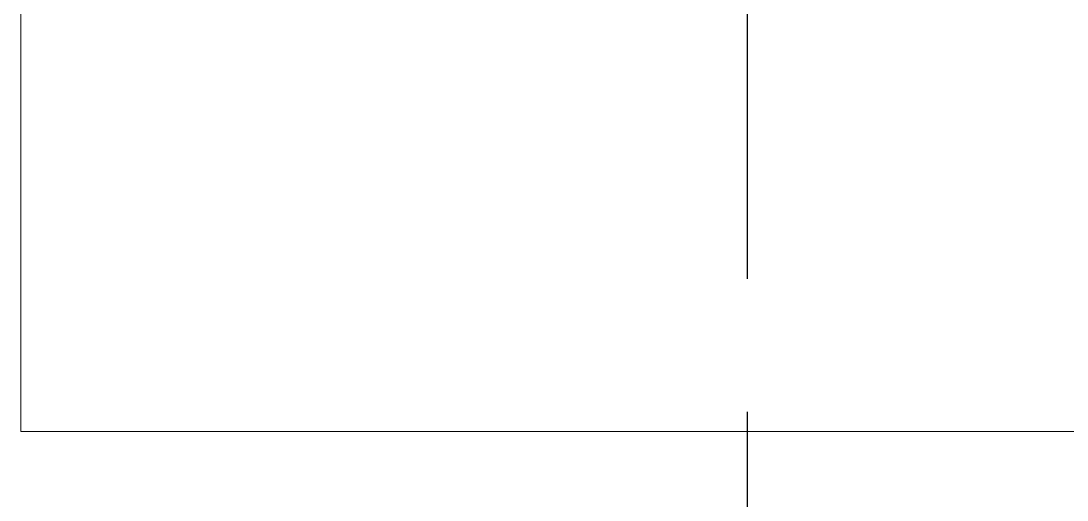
# Model space of a CAD drawing. Header units: inches. Extents: x -12418 to 57169, y -29325 to 19878.
# Drawn here: x 43327 to 43952, y -4351 to -4065 of the extents above; entities that cross this region are included whole.
import ezdxf

# ---------------------------------------------------------------- set-up
doc = ezdxf.new("R2010")
doc.units = ezdxf.units.IN
doc.header["$LTSCALE"] = 25
doc.header["$MEASUREMENT"] = 0
doc.linetypes.add('DASHDOT', pattern=[25.4, 12.7, -6.35, 0, -6.35])
doc.linetypes.add('HIDDEN', pattern=[9.525, 6.35, -3.175])
doc.layers.get('0').update_dxf_attribs({"color": 8})
for name, color, linetype, lineweight in [('00-Ground Floor$0$LOADING', 253, 'Continuous', 5), ('00-Ground Floor$0$NEW Wall', 166, 'Continuous', 5), ('E-LITE-CLNG-CNDT', 6, 'DASHDOT', 35), ('E-POWR-FLOR-CNDT', 6, 'HIDDEN', 25)]:
    doc.layers.add(name, color=color, linetype=linetype, lineweight=lineweight)

# ---------------------------------------------------------------- blocks, each defined once
blk = doc.blocks.new('*X133')
at = {"color": 0}
for p, q in [((13, 1), (13, 1)), ((13, 1), (13, 1)), ((13, 1), (13, 1)), ((13, 1), (13, 1)), ((13, 1), (13, 1)), ((13, 1), (13, 1)), ((13, 1), (13, 1)), ((13, 1), (13, 1)), ((13, 1), (13, 1)), ((13, 1), (13, 1)), ((13, 1), (13, 1)), ((13, 1), (13, 1)), ((13, 1), (13, 1)), ((13, 1), (13, 1)), ((13, 1), (13, 1)), ((13, 1), (14, 1)), ((13, 1), (14, 1)), ((13, 1), (14, 1)), ((13, 1), (13, 1)), ((13, 1), (13, 1)), ((13, 1), (13, 1)), ((13, 1), (13, 1)), ((13, 1), (13, 1)), ((13, 1), (13, 1)), ((13, 1), (13, 1)), ((13, 1), (13, 1)), ((13, 1), (13, 1)), ((13, 1), (13, 1)), ((13, 1), (13, 1)), ((13, 1), (13, 1)), ((13, 1), (13, 1)), ((13, 1), (13, 1)), ((13, 1), (13, 1)), ((13, 1), (13, 1)), ((13, 1), (13, 1)), ((13, 1), (13, 1)), ((13, 1), (13, 1)), ((13, 1), (13, 1)), ((13, 1), (13, 1)), ((13, 1), (13, 1)), ((13, 1), (13, 1)), ((13, 1), (13, 1)), ((13, 1), (13, 1)), ((13, 1), (13, 1)), ((13, 1), (13, 1)), ((13, 1), (13, 1)), ((13, 1), (13, 1)), ((13, 1), (13, 1)), ((13, 1), (13, 1)), ((13, 1), (13, 1)), ((13, 1), (13, 1)), ((13, 1), (13, 1)), ((13, 1), (13, 1)), ((13, 1), (13, 1)), ((13, 1), (13, 1)), ((13, 1), (13, 1)), ((13, 1), (13, 1)), ((13, 1), (13, 1)), ((13, 1), (13, 1)), ((13, 1), (13, 1)), ((13, 1), (13, 1)), ((13, 1), (13, 1)), ((13, 1), (13, 1)), ((13, 1), (13, 1)), ((13, 1), (13, 1)), ((13, 1), (13, 1)), ((13, 1), (13, 1)), ((13, 1), (13, 1)), ((13, 1), (13, 1)), ((13, 1), (13, 1)), ((13, 1), (13, 1)), ((13, 1), (13, 1)), ((13, 1), (13, 1)), ((13, 1), (13, 1)), ((13, 1), (13, 1)), ((13, 1), (13, 1)), ((13, 1), (13, 1)), ((13, 1), (13, 1)), ((13, 1), (13, 1)), ((13, 1), (13, 1)), ((13, 1), (13, 1)), ((13, 1), (13, 1)), ((13, 1), (13, 1)), ((13, 1), (13, 1)), ((13, 1), (13, 1)), ((13, 1), (13, 1)), ((13, 1), (13, 1)), ((13, 1), (13, 1)), ((13, 1), (13, 1)), ((13, 1), (13, 1)), ((13, 1), (13, 1)), ((13, 1), (13, 1)), ((13, 1), (13, 1)), ((13, 1), (13, 1)), ((13, 1), (13, 1)), ((13, 1), (13, 1)), ((13, 1), (13, 1)), ((13, 1), (13, 1)), ((13, 1), (13, 1)), ((13, 1), (13, 1)), ((13, 1), (13, 1)), ((13, 1), (13, 1)), ((13, 1), (13, 1)), ((13, 1), (13, 1)), ((13, 1), (13, 1)), ((13, 1), (13, 1)), ((13, 1), (13, 1)), ((13, 1), (13, 1)), ((13, 1), (13, 1)), ((13, 1), (13, 1)), ((13, 1), (13, 1)), ((13, 1), (13, 1)), ((13, 1), (13, 1)), ((13, 1), (13, 1)), ((13, 1), (13, 1)), ((13, 1), (13, 1)), ((13, 1), (13, 1)), ((13, 1), (13, 1)), ((13, 1), (13, 1)), ((13, 1), (13, 1)), ((13, 1), (13, 1)), ((13, 1), (13, 1)), ((13, 1), (13, 1)), ((13, 1), (14, 1)), ((13, 0), (13, 0)), ((13, 0), (13, 0)), ((13, 0), (13, 0)), ((13, 0), (13, 0)), ((13, 0), (13, 0)), ((13, 0), (13, 0)), ((13, 0), (13, 0)), ((13, 0), (13, 0)), ((13, 0), (13, 0)), ((13, 0), (13, 0)), ((13, 0), (13, 0)), ((13, 0), (13, 0)), ((13, 0), (13, 0)), ((13, 0), (13, 0)), ((13, 0), (13, 0)), ((13, 0), (13, 0)), ((13, 0), (13, 0)), ((13, 0), (13, 0)), ((13, 0), (13, 0)), ((13, 0), (13, 0)), ((13, 0), (13, 0)), ((13, 0), (13, 0)), ((13, 0), (13, 0)), ((13, 0), (13, 0)), ((13, 0), (13, 0)), ((13, 0), (13, 0)), ((13, 0), (13, 0)), ((13, 0), (13, 0)), ((13, 0), (13, 0)), ((13, 0), (13, 0)), ((13, 0), (13, 0)), ((13, 0), (13, 0)), ((13, 0), (13, 0)), ((13, 0), (13, 0)), ((13, 0), (13, 0)), ((13, 0), (13, 0)), ((13, 0), (13, 0)), ((13, 0), (13, 0)), ((13, 0), (13, 0)), ((13, 0), (13, 0)), ((13, 0), (13, 0)), ((13, 0), (13, 0)), ((13, 0), (13, 0)), ((13, 0), (13, 0)), ((13, 0), (13, 0)), ((13, 0), (13, 0)), ((13, 0), (13, 0)), ((13, 0), (13, 0)), ((13, 0), (14, 0)), ((13, 0), (14, 0)), ((13, 0), (13, 0)), ((13, 0), (14, 0)), ((14, 1), (14, 1)), ((14, 1), (14, 1)), ((14, 1), (14, 1)), ((14, 1), (14, 1)), ((14, 1), (14, 1)), ((14, 1), (14, 1)), ((14, 1), (14, 1)), ((14, 1), (14, 1)), ((14, 1), (14, 1)), ((14, 1), (14, 1)), ((14, 1), (14, 1)), ((14, 1), (14, 1)), ((14, 1), (14, 1)), ((14, 1), (14, 1)), ((14, 1), (14, 1)), ((14, 1), (14, 1)), ((14, 1), (14, 1)), ((14, 1), (14, 1)), ((14, 1), (14, 1)), ((14, 1), (14, 1)), ((14, 1), (14, 1)), ((14, 1), (14, 1)), ((14, 1), (14, 1)), ((14, 1), (14, 1)), ((14, 1), (14, 1)), ((14, 1), (14, 1)), ((14, 1), (14, 1)), ((14, 1), (14, 1)), ((14, 1), (14, 1)), ((14, 1), (14, 1)), ((14, 1), (14, 1)), ((14, 1), (14, 1)), ((14, 1), (14, 1)), ((14, 1), (14, 1)), ((14, 1), (14, 1)), ((14, 1), (14, 1)), ((14, 1), (14, 1)), ((14, 1), (14, 1)), ((14, 1), (14, 1)), ((14, 1), (14, 1)), ((14, 1), (14, 1)), ((14, 1), (14, 1)), ((14, 1), (14, 1)), ((14, 1), (14, 1)), ((14, 1), (14, 1)), ((14, 1), (14, 1)), ((14, 1), (14, 1)), ((14, 1), (14, 1)), ((14, 1), (14, 1)), ((14, 1), (14, 1)), ((14, 1), (14, 1)), ((14, 1), (14, 1)), ((14, 1), (14, 1)), ((14, 1), (14, 1)), ((14, 1), (14, 1)), ((14, 1), (14, 1)), ((14, 1), (14, 1)), ((14, 1), (14, 1)), ((14, 1), (14, 1)), ((14, 1), (14, 1)), ((14, 1), (14, 1)), ((14, 1), (14, 1)), ((14, 1), (14, 1)), ((14, 1), (14, 1)), ((14, 1), (14, 1)), ((14, 1), (14, 1)), ((14, 1), (14, 1)), ((14, 1), (14, 1)), ((14, 1), (14, 1)), ((14, 1), (14, 1)), ((14, 1), (14, 1)), ((14, 1), (14, 1)), ((14, 1), (14, 1)), ((14, 1), (14, 1)), ((14, 1), (14, 1)), ((14, 1), (14, 1)), ((14, 1), (14, 1)), ((14, 1), (14, 1)), ((14, 1), (14, 1)), ((14, 1), (14, 1)), ((14, 1), (14, 1)), ((14, 1), (14, 1)), ((14, 1), (14, 1)), ((14, 1), (14, 1)), ((14, 1), (14, 1)), ((14, 1), (14, 1)), ((14, 1), (14, 1)), ((14, 1), (14, 1)), ((14, 1), (14, 1)), ((14, 1), (14, 1)), ((14, 1), (14, 1)), ((14, 1), (14, 1)), ((14, 1), (14, 1)), ((14, 1), (14, 1)), ((14, 0), (14, 0)), ((14, 0), (14, 0)), ((14, 0), (14, 0)), ((14, 0), (14, 0)), ((14, 0), (14, 0)), ((14, 0), (14, 0)), ((14, 0), (14, 0)), ((14, 0), (14, 0)), ((14, 0), (14, 0)), ((14, 0), (14, 0)), ((14, 0), (14, 0)), ((14, 0), (14, 0)), ((14, 0), (14, 0)), ((14, 0), (14, 0)), ((14, 0), (14, 0)), ((14, 0), (14, 0)), ((14, 0), (14, 0)), ((14, 0), (14, 0)), ((14, 0), (14, 0)), ((14, 0), (14, 0)), ((14, 0), (14, 0)), ((14, 0), (14, 0)), ((14, 0), (14, 0)), ((14, 0), (14, 0)), ((14, 0), (14, 0)), ((14, 0), (14, 0)), ((14, 0), (14, 0)), ((14, 0), (14, 0)), ((14, 0), (14, 0)), ((14, 0), (14, 0)), ((14, 0), (14, 0)), ((14, 0), (14, 0)), ((14, 0), (14, 0)), ((14, 0), (14, 0)), ((14, 0), (14, 0)), ((14, 0), (14, 0)), ((14, 0), (14, 0)), ((14, 0), (14, 0)), ((14, 0), (14, 0)), ((14, 0), (14, 0)), ((14, 0), (14, 0)), ((14, 0), (14, 0)), ((14, 0), (14, 0)), ((14, 0), (14, 0)), ((14, 0), (14, 0)), ((14, 0), (14, 0)), ((14, 0), (14, 0)), ((14, 0), (14, 0)), ((13, 0), (13, 0)), ((13, 0), (14, 0)), ((13, 0), (13, 0)), ((13, 0), (14, 0)), ((13, 0), (13, 0)), ((13, 0), (14, 0)), ((13, 0), (13, 0)), ((13, 0), (13, 0)), ((13, 0), (13, 0)), ((13, 0), (13, 0)), ((13, 0), (14, 0)), ((13, 0), (13, 0)), ((13, 0), (14, 0)), ((13, 0), (13, 0)), ((13, 0), (14, 0)), ((13, 0), (13, 0)), ((13, 0), (14, 0)), ((13, 0), (13, 0)), ((13, 0), (14, 0)), ((13, 0), (13, 0)), ((13, 0), (14, 0)), ((13, 0), (13, 0)), ((13, 0), (14, 0)), ((13, 0), (13, 0)), ((13, 0), (13, 0)), ((13, 0), (13, 0)), ((13, 0), (14, 0)), ((13, 0), (13, 0)), ((13, 0), (14, 0)), ((13, 0), (13, 0)), ((13, 0), (14, 0)), ((13, 0), (13, 0)), ((13, 0), (14, 0)), ((13, 0), (13, 0)), ((13, 0), (13, 0)), ((13, 0), (13, 0)), ((13, 0), (13, 0)), ((13, 0), (13, 0)), ((13, 0), (13, 0)), ((13, 0), (13, 0)), ((13, 0), (13, 0)), ((13, 0), (13, 0)), ((13, 0), (13, 0)), ((13, 0), (13, 0)), ((13, 0), (13, 0)), ((13, 0), (13, 0)), ((13, 0), (13, 0)), ((13, 0), (13, 0)), ((13, 0), (13, 0)), ((13, 0), (13, 0)), ((13, 0), (13, 0)), ((13, 0), (13, 0)), ((13, 0), (13, 0)), ((13, 0), (13, 0)), ((13, 0), (13, 0)), ((13, 0), (13, 0)), ((13, 0), (13, 0)), ((13, 0), (13, 0)), ((13, 0), (13, 0)), ((13, 0), (13, 0)), ((13, 0), (13, 0)), ((13, 0), (13, 0)), ((13, 0), (13, 0)), ((13, 0), (13, 0)), ((13, -1), (13, -1)), ((13, -1), (13, -1)), ((13, -1), (13, -1)), ((13, -1), (13, -1)), ((13, -1), (13, -1)), ((13, -1), (14, -1)), ((13, -1), (13, -1)), ((14, 0), (14, 0)), ((14, 0), (14, 0)), ((14, 0), (14, 0)), ((14, 0), (14, 0)), ((14, 0), (14, 0)), ((14, 0), (14, 0)), ((14, 0), (14, 0)), ((14, 0), (14, 0)), ((14, 0), (14, 0)), ((14, 0), (14, 0)), ((14, 0), (14, 0)), ((14, 0), (14, 0)), ((14, 0), (14, 0)), ((14, 0), (14, 0)), ((14, 0), (14, 0)), ((13, 0), (14, 0)), ((14, 0), (14, 0)), ((14, 0), (14, 0)), ((14, 0), (14, 0)), ((14, 0), (14, 0)), ((14, 0), (14, 0)), ((14, 0), (14, 0)), ((14, 0), (14, 0)), ((14, 0), (14, 0)), ((14, 0), (14, 0)), ((14, 0), (14, 0)), ((14, 0), (14, 0)), ((14, 0), (14, 0)), ((14, 0), (14, 0)), ((14, 0), (14, 0)), ((14, 0), (14, 0)), ((14, 0), (14, 0)), ((14, 0), (14, 0)), ((14, 0), (14, 0)), ((14, 0), (14, 0)), ((14, 0), (14, 0)), ((14, 0), (14, 0)), ((14, 0), (14, 0)), ((14, 0), (14, 0)), ((14, 0), (14, 0)), ((14, 0), (14, 0)), ((14, 0), (14, 0)), ((14, 0), (14, 0)), ((14, 0), (14, 0)), ((14, 0), (14, 0)), ((14, 0), (14, 0)), ((14, 0), (14, 0)), ((14, 0), (14, 0)), ((14, 0), (14, 0)), ((14, 0), (14, 0)), ((14, -1), (14, -1)), ((14, -1), (14, -1)), ((14, -1), (14, -1)), ((14, -1), (14, -1)), ((14, -1), (14, -1))]:
    blk.add_line(p, q, dxfattribs=at)
blk = doc.blocks.new('*X132')
at = {"color": 0}
for p, q in [((5, 3), (5, 3)), ((5, 3), (5, 3)), ((5, 3), (5, 3)), ((5, 3), (5, 3)), ((5, 3), (5, 3)), ((5, 3), (5, 3)), ((5, 3), (5, 3)), ((5, 3), (5, 3)), ((5, 3), (5, 3)), ((5, 3), (5, 3)), ((5, 3), (5, 3)), ((5, 3), (5, 3)), ((5, 3), (5, 3)), ((5, 3), (5, 3)), ((5, 3), (5, 3)), ((5, 3), (5, 3)), ((5, 3), (5, 3)), ((5, 3), (5, 3)), ((5, 3), (5, 3)), ((5, 3), (5, 3)), ((5, 3), (5, 3)), ((5, 3), (5, 3)), ((5, 3), (5, 3)), ((5, 3), (5, 3)), ((5, 3), (5, 3)), ((5, 3), (5, 3)), ((5, 3), (5, 3)), ((5, 3), (5, 3)), ((5, 3), (5, 3)), ((5, 3), (5, 3)), ((5, 3), (5, 3)), ((5, 3), (5, 3)), ((5, 3), (5, 3)), ((5, 3), (5, 3)), ((5, 3), (5, 3)), ((5, 3), (5, 3)), ((5, 3), (5, 3)), ((5, 3), (5, 3)), ((5, 3), (5, 3)), ((5, 3), (5, 3)), ((5, 3), (5, 3)), ((5, 3), (5, 3)), ((5, 3), (5, 3)), ((5, 3), (5, 3)), ((5, 3), (5, 3)), ((5, 3), (5, 3)), ((5, 3), (5, 3)), ((5, 3), (5, 3)), ((5, 3), (5, 3)), ((5, 3), (5, 3)), ((5, 3), (5, 3)), ((5, 3), (5, 3)), ((5, 3), (5, 3)), ((5, 3), (5, 3)), ((5, 3), (5, 3)), ((5, 3), (5, 3)), ((5, 3), (5, 3)), ((5, 3), (5, 3)), ((5, 3), (5, 3)), ((5, 3), (5, 3)), ((5, 3), (5, 3)), ((5, 3), (5, 3)), ((5, 3), (5, 3)), ((5, 3), (5, 3)), ((5, 3), (5, 3)), ((5, 3), (5, 3)), ((6, 3), (5, 3)), ((5, 3), (5, 3)), ((6, 3), (5, 3)), ((5, 3), (5, 3)), ((6, 3), (5, 3)), ((5, 3), (5, 3)), ((6, 3), (5, 3)), ((5, 3), (5, 3)), ((5, 3), (5, 3)), ((5, 3), (5, 3)), ((5, 3), (5, 3)), ((5, 3), (5, 3)), ((5, 3), (5, 3)), ((5, 3), (5, 3)), ((5, 3), (5, 3)), ((5, 3), (5, 3)), ((5, 3), (5, 3)), ((5, 3), (5, 3)), ((5, 3), (5, 3)), ((5, 3), (5, 3)), ((5, 3), (5, 3)), ((5, 3), (5, 3)), ((5, 3), (5, 3)), ((5, 3), (5, 3)), ((5, 3), (5, 3)), ((5, 3), (5, 3)), ((5, 3), (5, 3)), ((5, 3), (5, 3)), ((5, 3), (5, 3)), ((5, 3), (5, 3)), ((6, 3), (6, 3)), ((6, 3), (6, 3)), ((6, 3), (6, 3)), ((6, 3), (6, 3)), ((6, 3), (6, 3)), ((6, 3), (6, 3)), ((6, 3), (6, 3)), ((6, 3), (6, 3)), ((6, 3), (6, 3)), ((6, 3), (6, 3)), ((6, 3), (6, 3)), ((6, 3), (6, 3)), ((6, 3), (6, 3)), ((6, 3), (6, 3)), ((6, 3), (6, 3)), ((6, 3), (6, 3)), ((6, 3), (6, 3)), ((6, 3), (6, 3)), ((6, 3), (6, 3)), ((6, 3), (6, 3)), ((6, 3), (6, 3)), ((6, 3), (6, 3)), ((6, 3), (6, 3)), ((6, 3), (6, 3)), ((6, 3), (6, 3)), ((6, 3), (6, 3)), ((6, 3), (6, 3)), ((6, 3), (6, 3)), ((6, 3), (6, 3)), ((6, 3), (6, 3)), ((6, 3), (6, 3)), ((6, 3), (6, 3)), ((6, 3), (6, 3)), ((6, 3), (6, 3)), ((6, 3), (6, 3)), ((6, 3), (6, 3)), ((6, 3), (6, 3)), ((6, 3), (6, 3)), ((6, 3), (6, 3)), ((6, 3), (6, 3)), ((6, 3), (6, 3)), ((6, 3), (6, 3)), ((6, 3), (6, 3)), ((6, 3), (6, 3)), ((6, 3), (6, 3)), ((6, 3), (6, 3)), ((6, 3), (6, 3)), ((6, 3), (6, 3)), ((6, 3), (6, 3)), ((6, 3), (6, 3)), ((6, 3), (6, 3)), ((6, 3), (6, 3)), ((6, 3), (6, 3)), ((6, 3), (6, 3)), ((6, 3), (6, 3)), ((6, 3), (6, 3)), ((6, 3), (6, 3)), ((6, 3), (6, 3)), ((6, 3), (6, 3)), ((6, 3), (6, 3)), ((6, 3), (6, 3)), ((6, 3), (6, 3)), ((6, 3), (6, 3)), ((6, 3), (6, 3)), ((6, 3), (6, 3)), ((6, 3), (6, 3)), ((6, 3), (6, 3)), ((6, 3), (6, 3)), ((6, 3), (6, 3)), ((6, 3), (6, 3)), ((6, 3), (6, 3)), ((6, 3), (6, 3)), ((6, 3), (6, 3)), ((6, 3), (6, 3)), ((6, 3), (6, 3)), ((6, 3), (6, 3)), ((6, 3), (6, 3)), ((6, 3), (6, 3)), ((6, 3), (6, 3)), ((6, 3), (6, 3)), ((6, 3), (6, 3)), ((6, 3), (6, 3)), ((6, 3), (6, 3)), ((6, 3), (6, 3)), ((6, 3), (6, 3)), ((6, 3), (6, 3)), ((6, 3), (6, 3)), ((6, 3), (6, 3)), ((6, 3), (6, 3)), ((6, 3), (6, 3)), ((6, 3), (6, 3)), ((6, 3), (6, 3)), ((6, 3), (6, 3)), ((6, 3), (6, 3)), ((6, 3), (6, 3)), ((6, 3), (6, 3)), ((6, 3), (6, 3)), ((6, 3), (6, 3)), ((6, 3), (6, 3)), ((6, 3), (6, 3)), ((6, 3), (6, 3)), ((6, 3), (6, 3)), ((6, 3), (6, 3)), ((6, 3), (6, 3)), ((6, 3), (6, 3)), ((6, 3), (6, 3)), ((6, 3), (6, 3)), ((6, 3), (6, 3)), ((6, 3), (6, 3)), ((6, 3), (6, 3)), ((6, 3), (6, 3)), ((6, 3), (6, 3)), ((6, 3), (6, 3)), ((6, 3), (6, 3)), ((6, 3), (6, 3)), ((6, 3), (6, 3)), ((6, 3), (6, 3)), ((6, 3), (6, 3)), ((6, 3), (6, 3)), ((6, 3), (6, 3)), ((6, 3), (6, 3)), ((6, 3), (6, 3)), ((6, 3), (6, 3)), ((6, 3), (6, 3)), ((6, 3), (6, 3)), ((6, 3), (6, 3)), ((6, 3), (6, 3)), ((6, 3), (6, 3)), ((6, 3), (6, 3)), ((6, 3), (6, 3)), ((6, 3), (6, 3)), ((6, 3), (6, 3)), ((6, 3), (6, 3)), ((6, 3), (6, 3)), ((6, 3), (6, 3)), ((6, 3), (6, 3)), ((6, 3), (6, 3)), ((6, 3), (6, 3)), ((6, 3), (6, 3)), ((6, 3), (6, 3)), ((6, 3), (6, 3)), ((6, 3), (6, 3)), ((6, 3), (6, 3)), ((6, 3), (6, 3)), ((6, 3), (6, 3)), ((6, 3), (6, 3)), ((6, 3), (6, 3)), ((6, 3), (6, 3)), ((6, 3), (6, 3)), ((6, 3), (6, 3)), ((6, 3), (6, 3)), ((6, 3), (6, 3)), ((6, 3), (6, 3)), ((6, 3), (6, 3)), ((6, 3), (6, 3)), ((6, 3), (6, 3)), ((6, 3), (6, 3)), ((6, 3), (6, 3)), ((6, 3), (6, 3)), ((6, 3), (6, 3)), ((6, 3), (6, 3)), ((6, 3), (6, 3)), ((6, 3), (6, 3)), ((6, 3), (6, 3)), ((6, 3), (6, 3)), ((6, 3), (6, 3)), ((6, 3), (6, 3)), ((6, 3), (6, 3)), ((6, 3), (6, 3)), ((6, 3), (6, 3)), ((6, 3), (6, 3)), ((6, 3), (6, 3)), ((6, 3), (6, 3)), ((6, 3), (6, 3)), ((6, 3), (6, 3)), ((6, 3), (6, 3)), ((6, 3), (6, 3)), ((6, 3), (6, 3)), ((6, 3), (6, 3)), ((6, 3), (6, 3)), ((6, 3), (6, 3)), ((6, 3), (6, 3)), ((6, 3), (6, 3)), ((6, 3), (6, 3)), ((6, 3), (6, 3)), ((6, 3), (6, 3)), ((6, 3), (6, 3)), ((6, 3), (6, 3)), ((6, 3), (6, 3)), ((6, 3), (6, 3)), ((6, 3), (6, 3)), ((6, 3), (6, 3)), ((6, 3), (6, 3)), ((6, 3), (6, 3)), ((6, 3), (6, 3)), ((6, 3), (6, 3)), ((6, 3), (6, 3)), ((6, 3), (6, 3)), ((6, 3), (6, 3)), ((6, 3), (6, 3)), ((6, 3), (6, 3)), ((6, 3), (6, 3)), ((6, 3), (6, 3)), ((6, 3), (6, 3)), ((6, 3), (5, 3)), ((6, 3), (5, 3)), ((6, 3), (5, 3)), ((6, 3), (5, 3)), ((6, 3), (5, 3)), ((6, 3), (6, 3)), ((6, 3), (6, 3)), ((6, 3), (6, 3)), ((6, 3), (6, 3)), ((6, 3), (6, 3)), ((6, 3), (6, 3)), ((6, 3), (6, 3)), ((6, 3), (6, 3)), ((6, 3), (6, 3)), ((6, 3), (6, 3)), ((6, 3), (6, 3)), ((6, 3), (6, 3)), ((6, 3), (6, 3)), ((6, 3), (6, 3)), ((6, 3), (6, 3)), ((6, 3), (6, 3)), ((6, 3), (6, 3)), ((6, 3), (6, 3)), ((6, 3), (6, 3)), ((6, 3), (6, 3)), ((6, 3), (6, 3)), ((6, 3), (6, 3)), ((6, 3), (6, 3)), ((6, 3), (6, 3)), ((6, 3), (6, 3)), ((6, 3), (6, 3)), ((6, 3), (6, 3)), ((6, 3), (6, 3)), ((6, 3), (6, 3)), ((6, 3), (6, 3)), ((6, 3), (6, 3)), ((6, 3), (6, 3)), ((6, 3), (6, 3)), ((6, 3), (6, 3)), ((6, 3), (6, 3)), ((6, 3), (6, 3)), ((6, 3), (6, 3)), ((6, 3), (6, 3)), ((6, 3), (6, 3)), ((6, 3), (6, 3)), ((6, 3), (6, 3)), ((6, 3), (6, 3)), ((6, 3), (6, 3)), ((6, 3), (6, 3)), ((6, 3), (6, 3)), ((6, 3), (6, 3)), ((6, 3), (6, 3)), ((6, 3), (6, 3)), ((6, 3), (6, 3)), ((6, 3), (6, 3)), ((6, 3), (6, 3)), ((6, 3), (6, 3)), ((6, 3), (6, 3)), ((6, 3), (6, 3)), ((6, 3), (6, 3)), ((6, 3), (6, 3)), ((6, 3), (6, 3)), ((6, 3), (6, 3)), ((6, 3), (6, 3)), ((6, 3), (6, 3)), ((6, 3), (6, 3)), ((6, 3), (6, 3)), ((6, 3), (6, 3)), ((6, 3), (6, 3)), ((6, 3), (6, 3)), ((6, 3), (6, 3)), ((6, 3), (6, 3)), ((6, 3), (6, 3)), ((6, 3), (6, 3)), ((6, 3), (6, 3)), ((6, 3), (6, 3)), ((6, 3), (6, 3)), ((6, 3), (6, 3)), ((6, 3), (6, 3)), ((6, 3), (6, 3)), ((6, 3), (6, 3)), ((6, 3), (6, 3)), ((6, 3), (6, 3)), ((6, 3), (6, 3)), ((6, 3), (6, 3)), ((6, 3), (6, 3)), ((6, 3), (6, 3)), ((6, 3), (6, 3)), ((6, 3), (6, 3)), ((6, 3), (6, 3)), ((6, 3), (6, 3)), ((6, 3), (6, 3)), ((6, 3), (6, 3)), ((6, 3), (6, 3)), ((6, 3), (6, 3)), ((6, 3), (6, 3)), ((6, 3), (6, 3)), ((6, 3), (6, 3)), ((6, 3), (6, 3)), ((6, 3), (6, 3)), ((6, 3), (6, 3)), ((6, 3), (6, 3)), ((6, 3), (6, 3)), ((6, 3), (6, 3)), ((6, 3), (6, 3)), ((6, 3), (6, 3)), ((6, 3), (6, 3)), ((6, 3), (6, 3)), ((6, 3), (6, 3)), ((6, 3), (6, 3)), ((6, 3), (6, 3)), ((6, 3), (6, 3)), ((6, 3), (6, 3)), ((6, 3), (6, 3)), ((6, 3), (6, 3)), ((6, 3), (6, 3)), ((6, 3), (6, 3)), ((6, 3), (6, 3)), ((6, 3), (6, 3)), ((6, 3), (6, 3)), ((6, 3), (6, 3)), ((6, 3), (6, 3)), ((6, 3), (6, 3)), ((6, 3), (6, 3)), ((6, 3), (6, 3)), ((6, 3), (6, 3)), ((6, 3), (6, 3)), ((6, 3), (6, 3)), ((6, 3), (6, 3)), ((6, 3), (6, 3)), ((6, 3), (6, 3)), ((6, 3), (6, 3)), ((6, 3), (6, 3)), ((6, 3), (6, 3)), ((6, 3), (6, 3)), ((6, 3), (6, 3)), ((6, 3), (6, 3)), ((6, 3), (6, 3)), ((6, 3), (6, 3)), ((6, 3), (6, 3)), ((6, 3), (6, 3)), ((6, 3), (6, 3)), ((6, 3), (6, 3)), ((6, 3), (6, 3)), ((6, 3), (6, 3)), ((6, 3), (6, 3)), ((6, 3), (6, 3)), ((6, 3), (6, 3)), ((6, 3), (6, 3)), ((6, 3), (6, 3)), ((6, 3), (6, 3)), ((6, 3), (6, 3)), ((6, 3), (6, 3)), ((6, 3), (6, 3)), ((6, 3), (6, 3)), ((6, 3), (6, 3)), ((6, 3), (6, 3)), ((6, 3), (6, 3)), ((6, 3), (6, 3)), ((6, 3), (6, 3)), ((6, 3), (6, 3)), ((6, 3), (6, 3)), ((6, 3), (6, 3)), ((6, 3), (6, 3)), ((6, 3), (6, 3)), ((6, 3), (6, 3)), ((6, 3), (6, 3)), ((6, 3), (6, 3)), ((6, 3), (6, 3)), ((6, 3), (6, 3)), ((6, 3), (6, 3)), ((6, 3), (6, 3)), ((6, 3), (6, 3)), ((6, 3), (6, 3)), ((6, 3), (6, 3)), ((6, 3), (6, 3)), ((6, 3), (6, 3)), ((6, 3), (6, 3)), ((6, 3), (6, 3)), ((6, 3), (6, 3)), ((6, 3), (6, 3)), ((6, 3), (6, 3)), ((6, 3), (6, 3)), ((6, 3), (6, 3)), ((6, 3), (6, 3)), ((6, 3), (6, 3)), ((6, 3), (6, 3)), ((6, 3), (6, 3)), ((6, 3), (6, 3)), ((6, 3), (6, 3)), ((6, 3), (6, 3)), ((6, 3), (6, 3)), ((6, 3), (6, 3)), ((6, 3), (6, 3)), ((6, 3), (6, 3)), ((6, 3), (6, 3)), ((6, 3), (6, 3)), ((6, 3), (6, 3)), ((6, 3), (6, 3)), ((6, 3), (6, 3)), ((6, 3), (6, 3)), ((6, 3), (6, 3)), ((6, 3), (6, 3)), ((6, 3), (6, 3)), ((6, 3), (6, 3)), ((6, 3), (6, 3)), ((6, 3), (6, 3)), ((6, 3), (6, 3)), ((6, 3), (6, 3)), ((6, 3), (6, 3)), ((6, 3), (6, 3)), ((6, 3), (6, 3)), ((6, 3), (6, 3)), ((6, 3), (6, 3)), ((6, 3), (6, 3)), ((6, 3), (6, 3)), ((6, 3), (6, 3)), ((6, 3), (6, 3)), ((6, 3), (6, 3)), ((6, 3), (6, 3)), ((6, 3), (6, 3)), ((6, 3), (6, 3)), ((6, 3), (6, 3)), ((6, 3), (6, 3)), ((6, 3), (6, 3)), ((6, 3), (6, 3)), ((6, 3), (6, 3)), ((6, 3), (6, 3)), ((6, 3), (6, 3)), ((6, 3), (6, 3)), ((6, 3), (6, 3)), ((6, 3), (6, 3)), ((6, 3), (6, 3)), ((6, 3), (6, 3)), ((6, 3), (6, 3)), ((6, 3), (6, 3)), ((6, 3), (6, 3)), ((6, 3), (6, 3)), ((6, 3), (6, 3)), ((6, 3), (6, 3)), ((6, 3), (6, 3)), ((6, 3), (6, 3)), ((6, 3), (6, 3)), ((6, 3), (6, 3)), ((6, 3), (6, 3)), ((6, 3), (6, 3)), ((6, 3), (6, 3)), ((6, 3), (6, 3)), ((6, 3), (6, 3)), ((6, 3), (6, 3)), ((6, 3), (6, 3)), ((6, 3), (6, 3)), ((6, 3), (6, 3)), ((6, 3), (6, 3)), ((6, 3), (6, 3)), ((6, 3), (6, 3)), ((6, 3), (6, 3)), ((6, 3), (6, 3)), ((6, 3), (6, 3)), ((6, 3), (6, 3)), ((6, 3), (6, 3)), ((6, 3), (6, 3)), ((6, 3), (6, 3)), ((6, 3), (6, 3)), ((6, 3), (6, 3)), ((6, 3), (6, 3)), ((6, 3), (6, 3)), ((6, 3), (6, 3)), ((6, 3), (6, 3)), ((6, 3), (6, 3)), ((6, 3), (6, 3)), ((6, 3), (6, 3)), ((6, 3), (6, 3)), ((6, 3), (6, 3)), ((6, 3), (6, 3)), ((6, 3), (6, 3)), ((6, 3), (6, 3)), ((6, 3), (6, 3)), ((6, 3), (6, 3)), ((6, 3), (6, 3)), ((6, 3), (6, 3)), ((6, 3), (6, 3)), ((6, 3), (6, 3)), ((6, 3), (6, 3)), ((6, 3), (6, 3)), ((6, 3), (6, 3)), ((6, 3), (6, 3)), ((6, 3), (6, 3)), ((6, 3), (6, 3)), ((6, 3), (6, 3)), ((6, 3), (6, 3)), ((6, 3), (6, 3)), ((6, 3), (6, 3)), ((6, 3), (6, 3)), ((6, 3), (6, 3)), ((6, 3), (6, 3)), ((6, 3), (6, 3)), ((6, 3), (6, 3)), ((6, 3), (6, 3)), ((6, 3), (6, 3)), ((6, 3), (6, 3)), ((6, 3), (6, 3)), ((6, 3), (6, 3)), ((6, 3), (6, 3)), ((6, 3), (6, 3)), ((6, 3), (6, 3)), ((6, 3), (6, 3)), ((6, 3), (6, 3)), ((6, 3), (6, 3)), ((6, 3), (6, 3)), ((6, 3), (6, 3)), ((6, 3), (6, 3)), ((6, 3), (6, 3)), ((6, 3), (6, 3)), ((6, 3), (6, 3)), ((6, 3), (6, 3)), ((6, 3), (6, 3)), ((6, 3), (6, 3)), ((6, 3), (6, 3)), ((6, 3), (6, 3)), ((6, 3), (6, 3)), ((6, 3), (6, 3))]:
    blk.add_line(p, q, dxfattribs=at)
blk = doc.blocks.new('00-Ground Floor$0$GF21043-P')
at = {"color": 0}
for p, q in [((0.8, 0.75), (-0.8, 0.75)), ((0.8, 0), (0.8, 0.75))]:
    blk.add_line(p, q, dxfattribs=at)
for points in [[(0.8, 0.75), (0.8, 0.75), (0.8, 0.75), (0.8, 0.75), (0.8, 0.75), (0.8, 0.75), (0.8, 0.75), (0.8, 0.75), (0.8, 0.75), (0.8, 0.75), (0.8, 0.75), (0.8, 0.75), (0.8, 0.75), (0.8, 0.75), (0.8, 0.75), (0.8, 0.75), (0.8, 0.75), (0.8, 0.75), (0.8, 0.75), (0.8, 0.75), (0.8, 0.75), (0.8, 0.75), (0.8, 0.75), (0.8, 0.75), (0.8, 0.75), (0.8, 0.75), (0.8, 0.75), (0.8, 0.75), (0.8, 0.75), (0.8, 0.75), (0.8, 0.75), (0.8, 0.75), (0.8, 0.75), (0.8, 0.75), (0.8, 0.75), (0.8, 0.75), (0.8, 0.75), (0.8, 0.75), (0.8, 0.75), (0.8, 0.75), (0.8, 0.75), (0.8, 0.75), (0.8, 0.75), (0.8, 0.75), (0.8, 0.75), (0.8, 0.75), (0.8, 0.75), (0.8, 0.75), (0.8, 0.75), (0.8, 0.75), (0.8, 0.75), (0.8, 0.75), (0.8, 0.75), (0.8, 0.75), (0.8, 0.75), (0.8, 0.75), (0.8, 0.75), (0.8, 0.75), (0.8, 0.75), (0.8, 0.75), (0.8, 0.75), (0.8, 0.75), (0.8, 0.75), (0.8, 0.75), (0.8, 0.75), (0.8, 0.75), (0.8, 0.75), (0.8, 0.75), (0.8, 0.75), (0.8, 0.75), (0.8, 0.75), (0.8, 0.75), (0.8, 0.75), (0.8, 0.75), (0.8, 0.75), (0.8, 0.75), (0.8, 0.75), (0.8, 0.75), (0.8, 0.75), (0.8, 0.75), (0.8, 0.75), (0.8, 0.75), (0.8, 0.75), (0.8, 0.75), (0.8, 0.75), (0.8, 0.75), (0.8, 0.75), (0.8, 0.75), (0.8, 0.75), (0.8, 0.75), (0.8, 0.75), (0.8, 0.75), (0.8, 0.75), (0.8, 0.75), (0.8, 0.75), (0.8, 0.75), (0.8, 0.75), (0.8, 0.75), (0.8, 0.75), (0.8, 0.75), (0.8, 0.75), (0.8, 0.75), (0.8, 0.75), (0.8, 0.75), (0.8, 0.75), (0.8, 0.75), (0.8, 0.75), (0.8, 0.75), (0.8, 0.75), (0.8, 0.75), (0.8, 0.75), (0.8, 0.75), (0.8, 0.75), (0.8, 0.75), (0.8, 0.75), (0.8, 0.75), (0.8, 0.75), (0.8, 0.75), (0.8, 0.75), (0.8, 0.75), (0.8, 0.75), (0.8, 0.75), (0.8, 0.75), (0.8, 0.75), (0.8, 0.75), (0.8, 0.75), (0.8, 0.75), (0.8, 0.75), (0.8, 0.75), (0.8, 0.75), (0.8, 0.75), (0.8, 0.75), (0.8, 0.75), (0.8, 0.75), (0.8, 0.75), (0.8, 0.75), (0.8, 0.75), (0.8, 0.75), (0.8, 0.75), (0.8, 0.75), (0.8, 0.75), (0.8, 0.75), (0.8, 0.75), (0.8, 0.75), (0.8, 0.75), (0.8, 0.75), (0.8, 0.75), (0.8, 0.75), (0.8, 0.75), (0.8, 0.75), (0.8, 0.75), (0.8, 0.75), (0.8, 0.75), (0.8, 0.75), (0.8, 0.75), (0.8, 0.75), (0.8, 0.75), (0.8, 0.75), (0.8, 0.75), (0.8, 0.75), (0.8, 0.75), (0.8, 0.75), (0.8, 0.75), (0.8, 0.75), (0.8, 0.75), (0.8, 0.75), (0.8, 0.75), (0.8, 0.75), (0.8, 0.75), (0.8, 0.75), (0.8, 0.75), (0.8, 0.75), (0.8, 0.75), (0.8, 0.75), (0.8, 0.75), (0.8, 0.75), (0.8, 0.75), (0.8, 0.75), (0.8, 0.75), (0.8, 0.75), (0.8, 0.75), (0.8, 0.75), (0.8, 0.75), (0.8, 0.75), (0.8, 0.75), (0.8, 0.75), (0.8, 0.75), (0.8, 0.75), (0.8, 0.75), (0.8, 0.75), (0.8, 0.75), (0.8, 0.75), (0.8, 0.75), (0.8, 0.75), (0.8, 0.75), (0.8, 0.75), (0.8, 0.75), (0.8, 0.75), (0.8, 0.75), (0.8, 0.75), (0.8, 0.75), (0.8, 0.75), (0.8, 0.75), (0.8, 0.75), (0.8, 0.75), (0.8, 0.75), (0.8, 0.75), (0.8, 0.75), (0.8, 0.75), (0.8, 0.75), (0.8, 0.75), (0.8, 0.75), (0.8, 0.75), (0.8, 0.75), (0.8, 0.75), (0.8, 0.75), (0.8, 0.75), (0.8, 0.75), (0.8, 0.75), (0.8, 0.75), (0.8, 0.75), (0.8, 0.75), (0.8, 0.75), (0.8, 0.75), (0.8, 0.75), (0.8, 0.75), (0.8, 0.75), (0.8, 0.75), (0.8, 0.75), (0.8, 0.75), (0.8, 0.75), (0.8, 0.75), (0.8, 0.75), (0.8, 0.75), (0.8, 0.75), (0.8, 0.75), (0.8, 0.75), (0.8, 0.75), (0.8, 0.75), (0.8, 0.75), (0.8, 0.75), (0.8, 0.75), (0.8, 0.75), (0.8, 0.75), (0.8, 0.75), (0.8, 0.75), (0.8, 0.75), (0.8, 0.75), (0.8, 0.75), (0.8, 0.75), (0.8, 0.75), (0.8, 0.75), (0.8, 0.75), (0.8, 0.75), (0.8, 0.75), (0.8, 0.75), (0.8, 0.75), (0.8, 0.75), (0.8, 0.75), (0.8, 0.75), (0.8, 0.75), (0.8, 0.75), (0.8, 0.75), (0.8, 0.75), (0.8, 0.75), (0.8, 0.75), (0.8, 0.75), (0.8, 0.75), (0.8, 0.75), (0.8, 0.75), (0.8, 0.75), (0.8, 0.75), (0.8, 0.75), (0.8, 0.75), (0.8, 0.75), (0.8, 0.75), (0.8, 0.75)], [(0.8, 0.75), (0.8, 0.75), (0.8, 0.75), (0.8, 0.75), (0.8, 0.75), (0.8, 0.75), (0.8, 0.75), (0.8, 0.75), (0.8, 0.75), (0.8, 0.75), (0.8, 0.75), (0.8, 0.75), (0.8, 0.75), (0.8, 0.75), (0.8, 0.75), (0.8, 0.75), (0.8, 0.75), (0.8, 0.75), (0.8, 0.75), (0.8, 0.75), (0.8, 0.75), (0.8, 0.75), (0.8, 0.75), (0.8, 0.75), (0.8, 0.75), (0.8, 0.75), (0.8, 0.75), (0.8, 0.75), (0.8, 0.75), (0.8, 0.75), (0.8, 0.75), (0.8, 0.75), (0.8, 0.75), (0.8, 0.75), (0.8, 0.75), (0.8, 0.75), (0.8, 0.75), (0.8, 0.75), (0.8, 0.75), (0.8, 0.75), (0.8, 0.75), (0.8, 0.75), (0.8, 0.75), (0.8, 0.75), (0.8, 0.75), (0.8, 0.75), (0.8, 0.75), (0.8, 0.75), (0.8, 0.75), (0.8, 0.75), (0.8, 0.75), (0.8, 0.75), (0.8, 0.75), (0.8, 0.75), (0.8, 0.75), (0.8, 0.75), (0.8, 0.75), (0.8, 0.75), (0.8, 0.75), (0.8, 0.75), (0.8, 0.75), (0.8, 0.75), (0.8, 0.75), (0.8, 0.75), (0.8, 0.75), (0.8, 0.75), (0.8, 0.75), (0.8, 0.75), (0.8, 0.75), (0.8, 0.75), (0.8, 0.75), (0.8, 0.75), (0.8, 0.75), (0.8, 0.75), (0.8, 0.75), (0.8, 0.75), (0.8, 0.75), (0.8, 0.75), (0.8, 0.75), (0.8, 0.75), (0.8, 0.75), (0.8, 0.75), (0.8, 0.75), (0.8, 0.75), (0.8, 0.75), (0.8, 0.75), (0.8, 0.75), (0.8, 0.75), (0.8, 0.75), (0.8, 0.75), (0.8, 0.75), (0.8, 0.75), (0.8, 0.75), (0.8, 0.75), (0.8, 0.75), (0.8, 0.75), (0.8, 0.75), (0.8, 0.75), (0.8, 0.75), (0.8, 0.75), (0.8, 0.75), (0.8, 0.75), (0.8, 0.75), (0.8, 0.75), (0.8, 0.75), (0.8, 0.75), (0.8, 0.75), (0.8, 0.75), (0.8, 0.75), (0.8, 0.75), (0.8, 0.75), (0.8, 0.75), (0.8, 0.75), (0.8, 0.75), (0.8, 0.75), (0.8, 0.75), (0.8, 0.75), (0.8, 0.75), (0.8, 0.75), (0.8, 0.75), (0.8, 0.75), (0.8, 0.75), (0.8, 0.75), (0.8, 0.75), (0.8, 0.75), (0.8, 0.75), (0.8, 0.75), (0.8, 0.75), (0.8, 0.75), (0.8, 0.75), (0.8, 0.75), (0.8, 0.75), (0.8, 0.75), (0.8, 0.75), (0.8, 0.75), (0.8, 0.75), (0.8, 0.75), (0.8, 0.75), (0.8, 0.75), (0.8, 0.75), (0.8, 0.75), (0.8, 0.75), (0.8, 0.75), (0.8, 0.75), (0.8, 0.75), (0.8, 0.75), (0.8, 0.75), (0.8, 0.75), (0.8, 0.75), (0.8, 0.75), (0.8, 0.75), (0.8, 0.75), (0.8, 0.75), (0.8, 0.75), (0.8, 0.75), (0.8, 0.75), (0.8, 0.75), (0.8, 0.75), (0.8, 0.75), (0.8, 0.75), (0.8, 0.75), (0.8, 0.75), (0.8, 0.75), (0.8, 0.75), (0.8, 0.75), (0.8, 0.75), (0.8, 0.75), (0.8, 0.75), (0.8, 0.75), (0.8, 0.75), (0.8, 0.75), (0.8, 0.75), (0.8, 0.75), (0.8, 0.75), (0.8, 0.75), (0.8, 0.75), (0.8, 0.75), (0.8, 0.75), (0.8, 0.75), (0.8, 0.75), (0.8, 0.75), (0.8, 0.75), (0.8, 0.75), (0.8, 0.75), (0.8, 0.75), (0.8, 0.75), (0.8, 0.75), (0.8, 0.75), (0.8, 0.75), (0.8, 0.75), (0.8, 0.75), (0.8, 0.75), (0.8, 0.75), (0.8, 0.75), (0.8, 0.75), (0.8, 0.75), (0.8, 0.75), (0.8, 0.75), (0.8, 0.75), (0.8, 0.75), (0.8, 0.75), (0.8, 0.75), (0.8, 0.75), (0.8, 0.75), (0.8, 0.75), (0.8, 0.75), (0.8, 0.75), (0.8, 0.75), (0.8, 0.75), (0.8, 0.75), (0.8, 0.75), (0.8, 0.75), (0.8, 0.75), (0.8, 0.75), (0.8, 0.75), (0.8, 0.75), (0.8, 0.75), (0.8, 0.75), (0.8, 0.75)], [(0.8, 0.75), (0.8, 0.75), (0.8, 0.75), (0.8, 0.75), (0.8, 0.75), (0.8, 0.75), (0.8, 0.75), (0.8, 0.75), (0.8, 0.75), (0.8, 0.75), (0.8, 0.75), (0.8, 0.75), (0.8, 0.75), (0.8, 0.75), (0.8, 0.75), (0.8, 0.75), (0.8, 0.75), (0.8, 0.75), (0.8, 0.75), (0.8, 0.75), (0.8, 0.75), (0.8, 0.75), (0.8, 0.75), (0.8, 0.75), (0.8, 0.75), (0.8, 0.75), (0.8, 0.75), (0.8, 0.75), (0.8, 0.75), (0.8, 0.75), (0.8, 0.75), (0.8, 0.75), (0.8, 0.75), (0.8, 0.75), (0.8, 0.75), (0.8, 0.75), (0.8, 0.75), (0.8, 0.75), (0.8, 0.75), (0.8, 0.75), (0.8, 0.75), (0.8, 0.75), (0.8, 0.75), (0.8, 0.75), (0.8, 0.75), (0.8, 0.75), (0.8, 0.75), (0.8, 0.75), (0.8, 0.75), (0.8, 0.75), (0.8, 0.75), (0.8, 0.75), (0.8, 0.75), (0.8, 0.75), (0.8, 0.75), (0.8, 0.75), (0.8, 0.75), (0.8, 0.75), (0.8, 0.75), (0.8, 0.75), (0.8, 0.75), (0.8, 0.75), (0.8, 0.75), (0.8, 0.75), (0.8, 0.75), (0.8, 0.75), (0.8, 0.75), (0.8, 0.75), (0.8, 0.75), (0.8, 0.75), (0.8, 0.75), (0.8, 0.75), (0.8, 0.75), (0.8, 0.75), (0.8, 0.75), (0.8, 0.75), (0.8, 0.75), (0.8, 0.75), (0.8, 0.75), (0.8, 0.75), (0.8, 0.75), (0.8, 0.75), (0.8, 0.75), (0.8, 0.75), (0.8, 0.75), (0.8, 0.75), (0.8, 0.75), (0.8, 0.75), (0.8, 0.75), (0.8, 0.75), (0.8, 0.75), (0.8, 0.75), (0.8, 0.75), (0.8, 0.75), (0.8, 0.75), (0.8, 0.75), (0.8, 0.75), (0.8, 0.75), (0.8, 0.75), (0.8, 0.75), (0.8, 0.75), (0.8, 0.75), (0.8, 0.75), (0.8, 0.75), (0.8, 0.75), (0.8, 0.75), (0.8, 0.75), (0.8, 0.75), (0.8, 0.75), (0.8, 0.75), (0.8, 0.75), (0.8, 0.75), (0.8, 0.75), (0.8, 0.75), (0.8, 0.75), (0.8, 0.75), (0.8, 0.75), (0.8, 0.75), (0.8, 0.75), (0.8, 0.75), (0.8, 0.75), (0.8, 0.75), (0.8, 0.75), (0.8, 0.75), (0.8, 0.75), (0.8, 0.75), (0.8, 0.75), (0.8, 0.75), (0.8, 0.75), (0.8, 0.75), (0.8, 0.75), (0.8, 0.75), (0.8, 0.75), (0.8, 0.75), (0.8, 0.75), (0.8, 0.75), (0.8, 0.75), (0.8, 0.75), (0.8, 0.75), (0.8, 0.75), (0.8, 0.75), (0.8, 0.75), (0.8, 0.75), (0.8, 0.75), (0.8, 0.75), (0.8, 0.75), (0.8, 0.75), (0.8, 0.75), (0.8, 0.75), (0.8, 0.75), (0.8, 0.75), (0.8, 0.75), (0.8, 0.75), (0.8, 0.75), (0.8, 0.75), (0.8, 0.75), (0.8, 0.75), (0.8, 0.75), (0.8, 0.75), (0.8, 0.75), (0.8, 0.75), (0.8, 0.75), (0.8, 0.75), (0.8, 0.75), (0.8, 0.75), (0.8, 0.75), (0.8, 0.75), (0.8, 0.75), (0.8, 0.75), (0.8, 0.75), (0.8, 0.75), (0.8, 0.75), (0.8, 0.75), (0.8, 0.75), (0.8, 0.75), (0.8, 0.75), (0.8, 0.75), (0.8, 0.75), (0.8, 0.75), (0.8, 0.75), (0.8, 0.75), (0.8, 0.75), (0.8, 0.75), (0.8, 0.75), (0.8, 0.75), (0.8, 0.75), (0.8, 0.75), (0.8, 0.75), (0.8, 0.75), (0.8, 0.75), (0.8, 0.75), (0.8, 0.75), (0.8, 0.75), (0.8, 0.75), (0.8, 0.75), (0.8, 0.75), (0.8, 0.75), (0.8, 0.75), (0.8, 0.75), (0.8, 0.75), (0.8, 0.75), (0.8, 0.75), (0.8, 0.75), (0.8, 0.75), (0.8, 0.75), (0.8, 0.75), (0.8, 0.75), (0.8, 0.75), (0.8, 0.75), (0.8, 0.75), (0.8, 0.75), (0.8, 0.75), (0.8, 0.75), (0.8, 0.75)]]:
    blk.add_lwpolyline(points, close=True, dxfattribs=at)
at = {"layer": '00-Ground Floor$0$NEW Wall', "color": 0, "linetype": 'Continuous'}
for points in [[(0.8, 0.75), (0.8, 0.75), (0.8, 0.75), (0.8, 0.75), (0.8, 0.75), (0.8, 0.75), (0.8, 0.75), (0.8, 0.75), (0.8, 0.75), (0.8, 0.75)], [(0.8, 0.75), (0.8, 0.75), (0.8, 0.75), (0.8, 0.75), (0.8, 0.75), (0.8, 0.75), (0.8, 0.75), (0.8, 0.75), (0.8, 0.75)], [(0.8, 0.75), (0.8, 0.75), (0.8, 0.75), (0.8, 0.75), (0.8, 0.75), (0.8, 0.75), (0.8, 0.75), (0.8, 0.75), (0.8, 0.75), (0.8, 0.75), (0.8, 0.75), (0.8, 0.75), (0.8, 0.75), (0.8, 0.75), (0.8, 0.75), (0.8, 0.75), (0.8, 0.75), (0.8, 0.75)], [(0.8, 0.75), (0.8, 0.75), (0.8, 0.75), (0.8, 0.75), (0.8, 0.75), (0.8, 0.75), (0.8, 0.75)], [(0.8, 0.75), (0.8, 0.75), (0.8, 0.75), (0.8, 0.75), (0.8, 0.75), (0.8, 0.75), (0.8, 0.75), (0.8, 0.75), (0.8, 0.75), (0.8, 0.75), (0.8, 0.75), (0.8, 0.75), (0.8, 0.75), (0.8, 0.75), (0.8, 0.75)], [(0.8, 0.75), (0.8, 0.75), (0.8, 0.75), (0.8, 0.75), (0.8, 0.75), (0.8, 0.75), (0.8, 0.75), (0.8, 0.75), (0.8, 0.75), (0.8, 0.75)], [(0.8, 0.75), (0.8, 0.75), (0.8, 0.75), (0.8, 0.75), (0.8, 0.75), (0.8, 0.75), (0.8, 0.75), (0.8, 0.75), (0.8, 0.75), (0.8, 0.75), (0.8, 0.75), (0.8, 0.75)], [(0.8, 0.75), (0.8, 0.75), (0.8, 0.75), (0.8, 0.75), (0.8, 0.75), (0.8, 0.75), (0.8, 0.75), (0.8, 0.75), (0.8, 0.75), (0.8, 0.75)], [(0.8, 0.75), (0.8, 0.75), (0.8, 0.75), (0.8, 0.75), (0.8, 0.75), (0.8, 0.75), (0.8, 0.75), (0.8, 0.75), (0.8, 0.75), (0.8, 0.75)], [(0.8, 0.75), (0.8, 0.75), (0.8, 0.75), (0.8, 0.75), (0.8, 0.75), (0.8, 0.75), (0.8, 0.75), (0.8, 0.75)], [(0.8, 0.75), (0.8, 0.75), (0.8, 0.75), (0.8, 0.75), (0.8, 0.75), (0.8, 0.75), (0.8, 0.75), (0.8, 0.75), (0.8, 0.75), (0.8, 0.75), (0.8, 0.75), (0.8, 0.75), (0.8, 0.75), (0.8, 0.75), (0.8, 0.75), (0.8, 0.75), (0.8, 0.75), (0.8, 0.75), (0.8, 0.75), (0.8, 0.75), (0.8, 0.75), (0.8, 0.75), (0.8, 0.75), (0.8, 0.75), (0.8, 0.75), (0.8, 0.75), (0.8, 0.75), (0.8, 0.75), (0.8, 0.75), (0.8, 0.75), (0.8, 0.75), (0.8, 0.75), (0.8, 0.75), (0.8, 0.75), (0.8, 0.75), (0.8, 0.75), (0.8, 0.75), (0.8, 0.75), (0.8, 0.75), (0.8, 0.75), (0.8, 0.75), (0.8, 0.75), (0.8, 0.75), (0.8, 0.75), (0.8, 0.75), (0.8, 0.75), (0.8, 0.75), (0.8, 0.75), (0.8, 0.75), (0.8, 0.75), (0.8, 0.75), (0.8, 0.75), (0.8, 0.75), (0.8, 0.75), (0.8, 0.75), (0.8, 0.75), (0.8, 0.75), (0.8, 0.75), (0.8, 0.75), (0.8, 0.75), (0.8, 0.75), (0.8, 0.75), (0.8, 0.75), (0.8, 0.75), (0.8, 0.75), (0.8, 0.75), (0.8, 0.75), (0.8, 0.75), (0.8, 0.75), (0.8, 0.75), (0.8, 0.75), (0.8, 0.75), (0.8, 0.75), (0.8, 0.75), (0.8, 0.75), (0.8, 0.75), (0.8, 0.75), (0.8, 0.75), (0.8, 0.75), (0.8, 0.75), (0.8, 0.75), (0.8, 0.75), (0.8, 0.75), (0.8, 0.75), (0.8, 0.75), (0.8, 0.75), (0.8, 0.75), (0.8, 0.75), (0.8, 0.75), (0.8, 0.75), (0.8, 0.75), (0.8, 0.75), (0.8, 0.75), (0.8, 0.75), (0.8, 0.75), (0.8, 0.75), (0.8, 0.75), (0.8, 0.75), (0.8, 0.75), (0.8, 0.75), (0.8, 0.75), (0.8, 0.75), (0.8, 0.75), (0.8, 0.75), (0.8, 0.75), (0.8, 0.75), (0.8, 0.75), (0.8, 0.75), (0.8, 0.75), (0.8, 0.75), (0.8, 0.75)], [(0.8, 0.75), (0.8, 0.75), (0.8, 0.75), (0.8, 0.75), (0.8, 0.75), (0.8, 0.75), (0.8, 0.75), (0.8, 0.75), (0.8, 0.75), (0.8, 0.75), (0.8, 0.75), (0.8, 0.75), (0.8, 0.75), (0.8, 0.75), (0.8, 0.75), (0.8, 0.75), (0.8, 0.75)], [(0.8, 0.75), (0.8, 0.75), (0.8, 0.75), (0.8, 0.75), (0.8, 0.75), (0.8, 0.75), (0.8, 0.75)], [(0.8, 0.75), (0.8, 0.75), (0.8, 0.75), (0.8, 0.75), (0.8, 0.75), (0.8, 0.75), (0.8, 0.75), (0.8, 0.75), (0.8, 0.75), (0.8, 0.75), (0.8, 0.75), (0.8, 0.75), (0.8, 0.75), (0.8, 0.75), (0.8, 0.75), (0.8, 0.75), (0.8, 0.75), (0.8, 0.75), (0.8, 0.75), (0.8, 0.75), (0.8, 0.75), (0.8, 0.75), (0.8, 0.75), (0.8, 0.75), (0.8, 0.75), (0.8, 0.75), (0.8, 0.75), (0.8, 0.75), (0.8, 0.75), (0.8, 0.75), (0.8, 0.75), (0.8, 0.75), (0.8, 0.75), (0.8, 0.75), (0.8, 0.75), (0.8, 0.75), (0.8, 0.75), (0.8, 0.75), (0.8, 0.75), (0.8, 0.75), (0.8, 0.75), (0.8, 0.75), (0.8, 0.75), (0.8, 0.75), (0.8, 0.75), (0.8, 0.75), (0.8, 0.75), (0.8, 0.75), (0.8, 0.75), (0.8, 0.75), (0.8, 0.75), (0.8, 0.75), (0.8, 0.75), (0.8, 0.75), (0.8, 0.75), (0.8, 0.75), (0.8, 0.75), (0.8, 0.75), (0.8, 0.75), (0.8, 0.75), (0.8, 0.75), (0.8, 0.75), (0.8, 0.75), (0.8, 0.75), (0.8, 0.75), (0.8, 0.75), (0.8, 0.75), (0.8, 0.75), (0.8, 0.75), (0.8, 0.75), (0.8, 0.75), (0.8, 0.75), (0.8, 0.75), (0.8, 0.75), (0.8, 0.75), (0.8, 0.75), (0.8, 0.75), (0.8, 0.75), (0.8, 0.75), (0.8, 0.75), (0.8, 0.75), (0.8, 0.75), (0.8, 0.75), (0.8, 0.75), (0.8, 0.75), (0.8, 0.75), (0.8, 0.75), (0.8, 0.75), (0.8, 0.75)], [(0.8, 0.75), (0.8, 0.75), (0.8, 0.75), (0.8, 0.75), (0.8, 0.75), (0.8, 0.75), (0.8, 0.75), (0.8, 0.75), (0.8, 0.75), (0.8, 0.75), (0.8, 0.75), (0.8, 0.75), (0.8, 0.75), (0.8, 0.75), (0.8, 0.75), (0.8, 0.75), (0.8, 0.75), (0.8, 0.75), (0.8, 0.75), (0.8, 0.75), (0.8, 0.75), (0.8, 0.75), (0.8, 0.75), (0.8, 0.75), (0.8, 0.75), (0.8, 0.75), (0.8, 0.75), (0.8, 0.75), (0.8, 0.75), (0.8, 0.75), (0.8, 0.75), (0.8, 0.75), (0.8, 0.75), (0.8, 0.75), (0.8, 0.75), (0.8, 0.75), (0.8, 0.75), (0.8, 0.75), (0.8, 0.75), (0.8, 0.75), (0.8, 0.75), (0.8, 0.75), (0.8, 0.75), (0.8, 0.75), (0.8, 0.75), (0.8, 0.75), (0.8, 0.75), (0.8, 0.75), (0.8, 0.75), (0.8, 0.75), (0.8, 0.75), (0.8, 0.75), (0.8, 0.75), (0.8, 0.75)]]:
    blk.add_lwpolyline(points, dxfattribs=at)
at = {"color": 0}
for name, xscale, yscale, zscale in [('*X133', 5.5e-11, 5.5e-11, 5.5e-11), ('*X132', 8.59375e-11, 8.59375e-11, 8.59375e-11)]:
    blk.add_blockref(name, (0.8, 0.75), dxfattribs=dict(at, xscale=xscale, yscale=yscale, zscale=zscale))
blk = doc.blocks.new('00-Ground Floor')
at = {"layer": '00-Ground Floor$0$LOADING', "extrusion": (2.24019e-05, 2.34868e-18, 1), "xscale": 1000, "yscale": 1000, "zscale": 1000, "rotation": 180}
blk.add_blockref('00-Ground Floor$0$GF21043-P', (44126.67, -3559.76, 0.96), dxfattribs=at)

msp = doc.modelspace()

# ---------------------------------------------------------------- linework, layer by layer
at = {"layer": 'E-POWR-FLOR-CNDT', "elevation": 0}
msp.add_lwpolyline([(43637.31, -6723.68), (43761.05, -6599.94), (43761.05, -4054.26, -0.414214), (43836.05, -3979.26), (44935.44, -3979.26), (45059.19, -3855.51)], format="xyb", dxfattribs=at)

# ---------------------------------------------------------------- block references
at = {"layer": 'E-LITE-CLNG-CNDT'}
msp.add_blockref('00-Ground Floor', (0, 0), dxfattribs=at)

doc.saveas('drawing.dxf')
